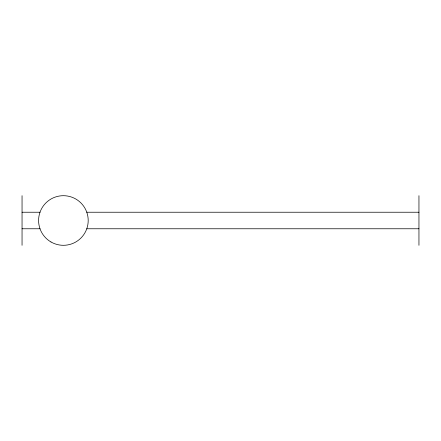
<?xml version="1.0" encoding="UTF-8"?>
<svg xmlns="http://www.w3.org/2000/svg" width="441" height="441" viewBox="0 0 441 441"><rect width="100%" height="100%" fill="white"/><g stroke="black" fill="none" stroke-linecap="round" stroke-linejoin="round"><path stroke-width="0.66" d="M22.05 212.231L40.004 212.231M86.783 212.231L418.95 212.231M22.05 228.769L40.004 228.769M86.783 228.769L418.95 228.769M418.95 195.694L418.95 245.306M22.05 195.694L22.05 245.306M50.991 241.982A24.806 24.806 0 0 0 88.2 220.5A24.806 24.806 0 0 0 50.991 199.018A24.806 24.806 0 0 0 50.991 241.982"/></g></svg>
